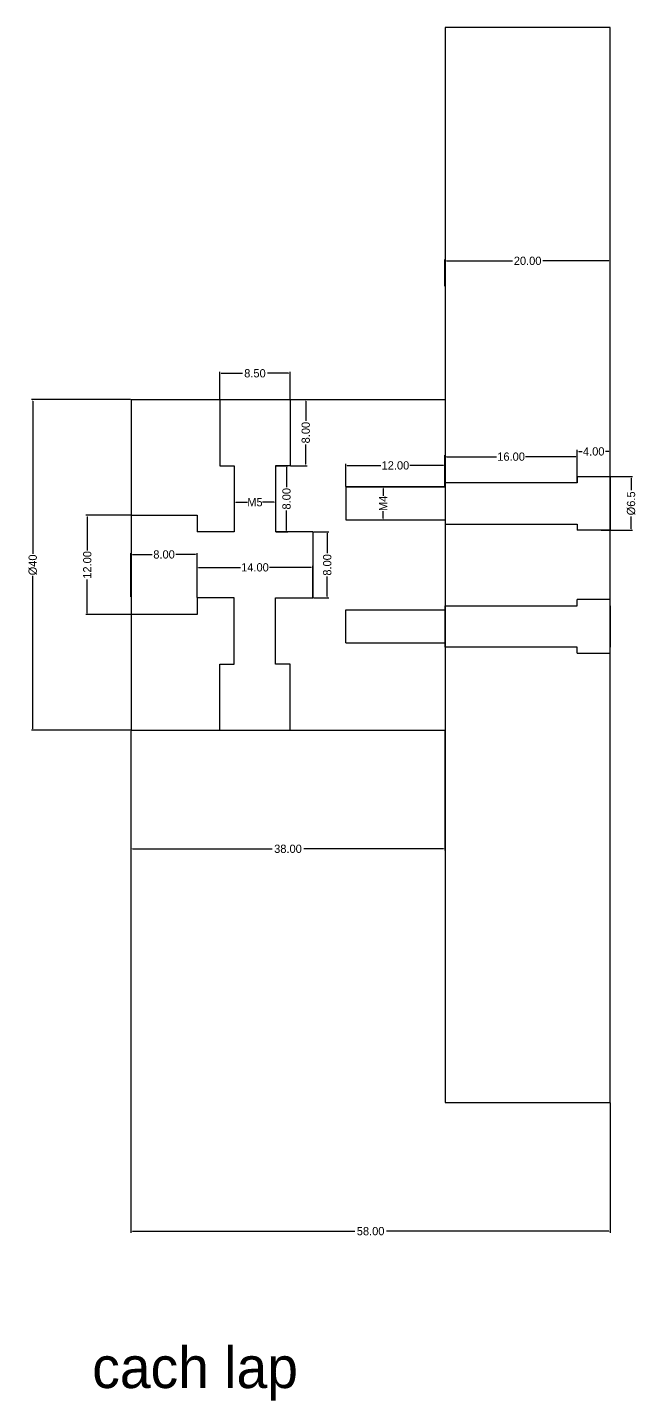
# Model space of a CAD drawing. Header units: inches. Extents: x 84 to 891, y -108 to 65.
# Drawn here: x 461.5 to 535.2, y -101.1 to 65 of the extents above; entities that cross this region are included whole.
import ezdxf

# ---------------------------------------------------------------- set-up
doc = ezdxf.new("R2010")
doc.units = ezdxf.units.IN
doc.header["$MEASUREMENT"] = 0
doc.dimstyles.get("Standard").update_dxf_attribs({"dimtxt": 1, "dimasz": 0.18, "dimexe": 0.18, "dimexo": 0.0625, "dimgap": 0.09, "dimtad": 0, "dimtoh": 1, "dimzin": 0, "dimdsep": 46, "dimtxsty": 'Standard', "dimcen": 0.09, "dimadec": 0, "dimazin": 0, "dimtfac": 1, "dimtofl": 0, "dimtmove": 0, "dimatfit": 3, "dimfxl": 1, "dimtolj": 1, "dimtzin": 0, "dimarcsym": 0})

# ---------------------------------------------------------------- blocks, each defined once
blk = doc.blocks.new('*D3')
at = {"color": 0, "lineweight": -2}
for p, q in [((474.05, -20.06), (474.05, -80.76)), ((532.05, -65.06), (532.05, -80.76)), ((474.23, -80.58), (501.13, -80.58)), ((531.87, -80.58), (504.98, -80.58))]:
    blk.add_line(p, q, dxfattribs=at)
at = {"color": 0}
for points in [[(474.23, -80.55), (474.23, -80.61), (474.05, -80.58)], [(531.87, -80.55), (531.87, -80.61), (532.05, -80.58)]]:
    blk.add_solid(points, dxfattribs=at)
at = {"layer": 'Defpoints', "color": 0}
for p in [(474.05, -20), (532.05, -65), (532.05, -80.58)]:
    blk.add_point(p, dxfattribs=at)
at = {"color": 0, "insert": (503.05, -80.58), "char_height": 1, "attachment_point": 5}
blk.add_mtext('\\A1;58.00', dxfattribs=at)
blk = doc.blocks.new('*D5')
at = {"color": 0, "lineweight": -2}
for p, q in [((474.05, -20.06), (474.05, -34.52)), ((512.05, -20.06), (512.05, -34.52)), ((474.23, -34.34), (491.13, -34.34)), ((511.87, -34.34), (494.98, -34.34))]:
    blk.add_line(p, q, dxfattribs=at)
at = {"color": 0}
for points in [[(474.23, -34.31), (474.23, -34.37), (474.05, -34.34)], [(511.87, -34.31), (511.87, -34.37), (512.05, -34.34)]]:
    blk.add_solid(points, dxfattribs=at)
at = {"layer": 'Defpoints', "color": 0}
for p in [(474.05, -20), (512.05, -20), (512.05, -34.34)]:
    blk.add_point(p, dxfattribs=at)
at = {"color": 0, "insert": (493.05, -34.34), "char_height": 1, "attachment_point": 5}
blk.add_mtext('\\A1;38.00', dxfattribs=at)
blk = doc.blocks.new('*D6')
at = {"color": 0, "lineweight": -2}
for p, q in [((473.99, 20), (461.99, 20)), ((462.17, 19.82), (462.17, 1.34)), ((462.17, -19.82), (462.17, -1.34)), ((473.99, -20), (461.99, -20))]:
    blk.add_line(p, q, dxfattribs=at)
at = {"color": 0}
for points in [[(462.14, 19.82), (462.2, 19.82), (462.17, 20)], [(462.14, -19.82), (462.2, -19.82), (462.17, -20)]]:
    blk.add_solid(points, dxfattribs=at)
at = {"layer": 'Defpoints', "color": 0}
for p in [(474.05, 20), (462.17, -20), (474.05, -20)]:
    blk.add_point(p, dxfattribs=at)
at = {"color": 0, "insert": (462.17, 0), "char_height": 1, "attachment_point": 5, "rotation": 90}
blk.add_mtext('\\A1;%%c40', dxfattribs=at)
blk = doc.blocks.new('*D7')
at = {"color": 0, "lineweight": -2}
for p, q in [((473.99, 6), (468.58, 6)), ((468.76, 5.82), (468.76, 1.76)), ((468.76, -5.82), (468.76, -1.76)), ((473.99, -6), (468.58, -6))]:
    blk.add_line(p, q, dxfattribs=at)
at = {"color": 0}
for points in [[(468.73, 5.82), (468.79, 5.82), (468.76, 6)], [(468.73, -5.82), (468.79, -5.82), (468.76, -6)]]:
    blk.add_solid(points, dxfattribs=at)
at = {"layer": 'Defpoints', "color": 0}
for p in [(474.05, 6), (468.76, -6), (474.05, -6)]:
    blk.add_point(p, dxfattribs=at)
at = {"color": 0, "insert": (468.76, 0), "char_height": 1, "attachment_point": 5, "rotation": 90}
blk.add_mtext('\\A1;12.00', dxfattribs=at)
blk = doc.blocks.new('*D8')
at = {"color": 0, "lineweight": -2}
for p, q in [((482.05, -3.94), (482.05, -0.12)), ((482.23, -0.3), (487.3, -0.3)), ((495.87, -0.3), (490.81, -0.3)), ((496.05, -3.94), (496.05, -0.12))]:
    blk.add_line(p, q, dxfattribs=at)
at = {"color": 0}
for points in [[(482.23, -0.27), (482.23, -0.33), (482.05, -0.3)], [(495.87, -0.27), (495.87, -0.33), (496.05, -0.3)]]:
    blk.add_solid(points, dxfattribs=at)
at = {"layer": 'Defpoints', "color": 0}
for p in [(496.05, -0.3), (482.05, -4), (496.05, -4)]:
    blk.add_point(p, dxfattribs=at)
at = {"color": 0, "insert": (489.05, -0.3), "char_height": 1, "attachment_point": 5}
blk.add_mtext('\\A1;14.00', dxfattribs=at)
blk = doc.blocks.new('*D9')
at = {"color": 0, "lineweight": -2}
for p, q in [((484.8, 20.06), (484.8, 23.35)), ((493.3, 20.06), (493.3, 23.35)), ((484.98, 23.17), (487.55, 23.17)), ((493.12, 23.17), (490.56, 23.17))]:
    blk.add_line(p, q, dxfattribs=at)
at = {"color": 0}
for points in [[(484.98, 23.2), (484.98, 23.14), (484.8, 23.17)], [(493.12, 23.2), (493.12, 23.14), (493.3, 23.17)]]:
    blk.add_solid(points, dxfattribs=at)
at = {"layer": 'Defpoints', "color": 0}
for p in [(493.3, 23.17), (484.8, 20), (493.3, 20)]:
    blk.add_point(p, dxfattribs=at)
at = {"color": 0, "insert": (489.05, 23.17), "char_height": 1, "attachment_point": 5}
blk.add_mtext('\\A1;8.50', dxfattribs=at)
blk = doc.blocks.new('*D10')
at = {"color": 0, "lineweight": -2}
for p, q in [((496.12, 4), (497.98, 4)), ((497.8, 3.82), (497.8, 1.42)), ((497.8, -3.82), (497.8, -1.42)), ((496.12, -4), (497.98, -4))]:
    blk.add_line(p, q, dxfattribs=at)
at = {"color": 0}
for points in [[(497.77, 3.82), (497.83, 3.82), (497.8, 4)], [(497.77, -3.82), (497.83, -3.82), (497.8, -4)]]:
    blk.add_solid(points, dxfattribs=at)
at = {"layer": 'Defpoints', "color": 0}
for p in [(496.05, 4), (497.8, 4), (496.05, -4)]:
    blk.add_point(p, dxfattribs=at)
at = {"color": 0, "insert": (497.8, 0), "char_height": 1, "attachment_point": 5, "rotation": 90}
blk.add_mtext('\\A1;8.00', dxfattribs=at)
blk = doc.blocks.new('*D11')
at = {"color": 0, "lineweight": -2}
for p, q in [((502.27, 9.44), (504.75, 9.44)), ((504.57, 9.26), (504.57, 8.36)), ((502.27, 5.44), (504.75, 5.44)), ((504.57, 5.62), (504.57, 6.51))]:
    blk.add_line(p, q, dxfattribs=at)
at = {"color": 0}
for points in [[(504.54, 9.26), (504.6, 9.26), (504.57, 9.44)], [(504.54, 5.62), (504.6, 5.62), (504.57, 5.44)]]:
    blk.add_solid(points, dxfattribs=at)
at = {"layer": 'Defpoints', "color": 0}
for p in [(502.21, 9.44), (502.21, 5.44), (504.57, 5.44)]:
    blk.add_point(p, dxfattribs=at)
at = {"color": 0, "insert": (504.57, 7.44), "char_height": 1, "attachment_point": 5, "rotation": 90}
blk.add_mtext('\\A1;M4', dxfattribs=at)
blk = doc.blocks.new('*D12')
at = {"color": 0, "lineweight": -2}
for p, q in [((500.05, 9.5), (500.05, 12.21)), ((500.23, 12.03), (504.3, 12.03)), ((511.87, 12.03), (507.81, 12.03)), ((512.05, 9.5), (512.05, 12.21))]:
    blk.add_line(p, q, dxfattribs=at)
at = {"color": 0}
for points in [[(500.23, 12.06), (500.23, 12), (500.05, 12.03)], [(511.87, 12.06), (511.87, 12), (512.05, 12.03)]]:
    blk.add_solid(points, dxfattribs=at)
at = {"layer": 'Defpoints', "color": 0}
for p in [(512.05, 12.03), (500.05, 9.44), (512.05, 9.44)]:
    blk.add_point(p, dxfattribs=at)
at = {"color": 0, "insert": (506.05, 12.03), "char_height": 1, "attachment_point": 5}
blk.add_mtext('\\A1;12.00', dxfattribs=at)
blk = doc.blocks.new('*D13')
at = {"color": 0, "lineweight": -2}
for p, q in [((528.05, 10.75), (528.05, 13.9)), ((528.23, 13.72), (528.63, 13.72)), ((531.87, 13.72), (531.48, 13.72)), ((532.05, 10.75), (532.05, 13.9))]:
    blk.add_line(p, q, dxfattribs=at)
at = {"color": 0}
for points in [[(528.23, 13.75), (528.23, 13.69), (528.05, 13.72)], [(531.87, 13.75), (531.87, 13.69), (532.05, 13.72)]]:
    blk.add_solid(points, dxfattribs=at)
at = {"layer": 'Defpoints', "color": 0}
for p in [(532.05, 13.72), (528.05, 10.69), (532.05, 10.69)]:
    blk.add_point(p, dxfattribs=at)
at = {"color": 0, "insert": (530.05, 13.72), "char_height": 1, "attachment_point": 5}
blk.add_mtext('\\A1;4.00', dxfattribs=at)
blk = doc.blocks.new('*D14')
at = {"color": 0, "lineweight": -2}
for p, q in [((530.96, 10.69), (534.76, 10.69)), ((534.58, 10.51), (534.58, 9.03)), ((534.58, 4.37), (534.58, 5.85)), ((530.96, 4.19), (534.76, 4.19))]:
    blk.add_line(p, q, dxfattribs=at)
at = {"color": 0}
for points in [[(534.55, 10.51), (534.61, 10.51), (534.58, 10.69)], [(534.55, 4.37), (534.61, 4.37), (534.58, 4.19)]]:
    blk.add_solid(points, dxfattribs=at)
at = {"layer": 'Defpoints', "color": 0}
for p in [(530.89, 10.69), (534.58, 10.69), (530.89, 4.19)]:
    blk.add_point(p, dxfattribs=at)
at = {"color": 0, "insert": (534.58, 7.44), "char_height": 1, "attachment_point": 5, "rotation": 90}
blk.add_mtext('\\A1;%%c6.5', dxfattribs=at)
blk = doc.blocks.new('*D15')
at = {"color": 0, "lineweight": -2}
for p, q in [((474.05, -3.87), (474.05, 1.44)), ((474.23, 1.26), (476.63, 1.26)), ((481.87, 1.26), (479.48, 1.26)), ((482.05, -3.87), (482.05, 1.44))]:
    blk.add_line(p, q, dxfattribs=at)
at = {"color": 0}
for points in [[(474.23, 1.29), (474.23, 1.23), (474.05, 1.26)], [(481.87, 1.29), (481.87, 1.23), (482.05, 1.26)]]:
    blk.add_solid(points, dxfattribs=at)
at = {"layer": 'Defpoints', "color": 0}
for p in [(474.05, 1.26), (474.05, -3.94), (482.05, -3.94)]:
    blk.add_point(p, dxfattribs=at)
at = {"color": 0, "insert": (478.05, 1.26), "char_height": 1, "attachment_point": 5}
blk.add_mtext('\\A1;8.00', dxfattribs=at)
blk = doc.blocks.new('*D17')
at = {"color": 0, "lineweight": -2}
for p, q in [((493.37, 20), (495.38, 20)), ((495.2, 19.82), (495.2, 17.42)), ((495.2, 12.18), (495.2, 14.58)), ((493.37, 12), (495.38, 12))]:
    blk.add_line(p, q, dxfattribs=at)
at = {"color": 0}
for points in [[(495.17, 19.82), (495.23, 19.82), (495.2, 20)], [(495.17, 12.18), (495.23, 12.18), (495.2, 12)]]:
    blk.add_solid(points, dxfattribs=at)
at = {"layer": 'Defpoints', "color": 0}
for p in [(493.3, 20), (493.3, 12), (495.2, 12)]:
    blk.add_point(p, dxfattribs=at)
at = {"color": 0, "insert": (495.2, 16), "char_height": 1, "attachment_point": 5, "rotation": 90}
blk.add_mtext('\\A1;8.00', dxfattribs=at)
blk = doc.blocks.new('*D18')
at = {"color": 0, "lineweight": -2}
for p, q in [((491.62, 12), (493.05, 12)), ((492.87, 11.82), (492.87, 9.42)), ((492.87, 4.18), (492.87, 6.58)), ((491.62, 4), (493.05, 4))]:
    blk.add_line(p, q, dxfattribs=at)
at = {"color": 0}
for points in [[(492.84, 11.82), (492.9, 11.82), (492.87, 12)], [(492.84, 4.18), (492.9, 4.18), (492.87, 4)]]:
    blk.add_solid(points, dxfattribs=at)
at = {"layer": 'Defpoints', "color": 0}
for p in [(491.55, 12), (491.55, 4), (492.87, 4)]:
    blk.add_point(p, dxfattribs=at)
at = {"color": 0, "insert": (492.87, 8), "char_height": 1, "attachment_point": 5, "rotation": 90}
blk.add_mtext('\\A1;8.00', dxfattribs=at)
blk = doc.blocks.new('*D19')
at = {"color": 0, "lineweight": -2}
for p, q in [((486.55, 10), (486.55, 7.4)), ((491.55, 10), (491.55, 7.4)), ((486.73, 7.58), (488.13, 7.58)), ((491.37, 7.58), (489.98, 7.58))]:
    blk.add_line(p, q, dxfattribs=at)
at = {"color": 0}
for points in [[(486.73, 7.61), (486.73, 7.55), (486.55, 7.58)], [(491.37, 7.61), (491.37, 7.55), (491.55, 7.58)]]:
    blk.add_solid(points, dxfattribs=at)
at = {"layer": 'Defpoints', "color": 0}
for p in [(486.55, 10.07), (491.55, 10.07), (491.55, 7.58)]:
    blk.add_point(p, dxfattribs=at)
at = {"color": 0, "insert": (489.05, 7.58), "char_height": 1, "attachment_point": 5}
blk.add_mtext('\\A1;M5', dxfattribs=at)
blk = doc.blocks.new('*D24')
at = {"color": 0, "lineweight": -2}
for p, q in [((512.05, 10), (512.05, 13.27)), ((512.23, 13.09), (518.3, 13.09)), ((527.87, 13.09), (521.81, 13.09)), ((528.05, 10), (528.05, 13.27))]:
    blk.add_line(p, q, dxfattribs=at)
at = {"color": 0}
for points in [[(512.23, 13.12), (512.23, 13.06), (512.05, 13.09)], [(527.87, 13.12), (527.87, 13.06), (528.05, 13.09)]]:
    blk.add_solid(points, dxfattribs=at)
at = {"layer": 'Defpoints', "color": 0}
for p in [(528.05, 13.09), (512.05, 9.94), (528.05, 9.94)]:
    blk.add_point(p, dxfattribs=at)
at = {"color": 0, "insert": (520.05, 13.09), "char_height": 1, "attachment_point": 5}
blk.add_mtext('\\A1;16.00', dxfattribs=at)
blk = doc.blocks.new('*D25')
at = {"color": 0, "lineweight": -2}
for p, q in [((512.05, 33.73), (512.05, 36.95)), ((512.23, 36.77), (520.21, 36.77)), ((531.87, 36.77), (523.89, 36.77)), ((532.05, 33.73), (532.05, 36.95))]:
    blk.add_line(p, q, dxfattribs=at)
at = {"color": 0}
for points in [[(512.23, 36.8), (512.23, 36.74), (512.05, 36.77)], [(531.87, 36.8), (531.87, 36.74), (532.05, 36.77)]]:
    blk.add_solid(points, dxfattribs=at)
at = {"layer": 'Defpoints', "color": 0}
for p in [(532.05, 36.77), (512.05, 33.67), (532.05, 33.67)]:
    blk.add_point(p, dxfattribs=at)
at = {"color": 0, "insert": (522.05, 36.77), "char_height": 1, "attachment_point": 5}
blk.add_mtext('\\A1;20.00', dxfattribs=at)

msp = doc.modelspace()

# ---------------------------------------------------------------- linework, layer by layer
for p, q in [((512.055, 65), (512.055, 20)), ((532.055, 65), (512.055, 65)), ((532.055, -65), (532.055, 65)), ((474.055, 20), (474.055, -20)), ((474.055, 20), (512.055, 20)), ((484.805, 20), (484.805, 12)), ((493.305, 20), (493.305, 12)), ((512.055, 20), (512.055, -20)), ((484.805, 12), (486.555, 12)), ((486.555, 12), (486.555, 4)), ((493.305, 12), (491.555, 12)), ((491.555, 12), (491.555, 4)), ((528.055, 10.688), (532.055, 10.688)), ((528.055, 10.688), (528.055, 9.938)), ((532.055, 10.688), (532.055, 4.188)), ((512.055, 9.438), (500.055, 9.438)), ((500.055, 9.438), (500.055, 5.438)), ((500.055, 9.438), (512.055, 9.438)), ((474.055, 6), (482.055, 6)), ((482.055, 6), (482.055, 4)), ((500.055, 5.438), (512.055, 5.438)), ((486.555, 4), (482.055, 4)), ((496.055, 4), (491.555, 4)), ((496.055, 4), (496.055, -4)), ((528.055, 4.938), (528.055, 4.188)), ((532.055, 4.188), (528.055, 4.188)), ((482.055, -4), (482.055, -6)), ((486.555, -4), (482.055, -4)), ((486.555, -12), (486.555, -4)), ((491.555, -4), (496.055, -4)), ((491.555, -12), (491.555, -4)), ((532.055, -4.188), (528.055, -4.188)), ((528.055, -4.938), (528.055, -4.188)), ((532.055, -10.688), (532.055, -4.188)), ((482.055, -6), (474.055, -6)), ((500.055, -9.438), (500.055, -5.438)), ((500.055, -5.438), (512.055, -5.438)), ((500.055, -9.438), (512.055, -9.438)), ((528.055, -10.688), (528.055, -9.938)), ((528.055, -10.688), (532.055, -10.688)), ((484.805, -20), (484.805, -12)), ((484.805, -12), (486.555, -12)), ((493.305, -12), (491.555, -12)), ((493.305, -20), (493.305, -12)), ((474.055, -20), (512.055, -20)), ((512.055, -20), (512.055, -65)), ((512.055, -65), (532.055, -65))]:
    msp.add_line(p, q)
for points in [[(528.055, 9.938), (512.055, 9.938), (512.055, 4.938), (528.055, 4.938)], [(532.055, 4.938), (532.055, 9.938)], [(528.055, -9.938), (512.055, -9.938), (512.055, -4.938), (528.055, -4.938)], [(532.055, -4.938), (532.055, -9.938)]]:
    msp.add_lwpolyline(points)

# ---------------------------------------------------------------- texts
at = {"insert": (469.354, -94.554), "char_height": 5, "width": 67.95606, "attachment_point": 1}
msp.add_mtext('cach lap', dxfattribs=at)

# ---------------------------------------------------------------- dimensions: what is measured, and where the dimension line sits
for base, p1, p2, picture, middle in [((532.055, 36.773), (512.055, 33.666), (532.055, 33.666), '*D25', (522.055, 36.773)), ((493.305, 23.171), (484.805, 20), (493.305, 20), '*D9', (489.055, 23.171)), ((528.055, 13.085), (512.055, 9.938), (528.055, 9.938), '*D24', (520.055, 13.085)), ((532.055, 13.715), (528.055, 10.688), (532.055, 10.688), '*D13', (530.055, 13.715)), ((512.055, 12.03), (500.055, 9.438), (512.055, 9.438), '*D12', (506.055, 12.03)), ((474.055, 1.258), (482.055, -3.937), (474.055, -3.937), '*D15', (478.055, 1.258)), ((496.055, -0.302), (482.055, -4), (496.055, -4), '*D8', (489.055, -0.302)), ((532.055, -80.584), (474.055, -20), (532.055, -65), '*D3', (503.055, -80.584)), ((512.055, -34.34), (474.055, -20), (512.055, -20), '*D5', (493.055, -34.34))]:
    dim = msp.add_linear_dim(base=base, p1=p1, p2=p2, dimstyle='Standard')
    dim.commit()
    dim.dimension.update_dxf_attribs({"geometry": picture, "text_midpoint": middle})
for base, p1, p2, text, picture, middle in [((462.174, -20), (474.055, 20), (474.055, -20), '%%c40', '*D6', (462.174, 0)), ((534.576, 10.688), (530.894, 4.188), (530.894, 10.688), '%%c6.5', '*D14', (534.576, 7.438)), ((504.569, 5.438), (502.21, 9.438), (502.21, 5.438), 'M4', '*D11', (504.569, 7.438))]:
    dim = msp.add_linear_dim(base=base, p1=p1, p2=p2, angle=90, text=text, dimstyle='Standard')
    dim.commit()
    dim.dimension.update_dxf_attribs({"geometry": picture, "text_midpoint": middle})
for base, p1, p2, picture, middle in [((495.2, 12), (493.305, 20), (493.305, 12), '*D17', (495.2, 16)), ((492.866, 4), (491.555, 12), (491.555, 4), '*D18', (492.866, 8)), ((468.76, -6), (474.055, 6), (474.055, -6), '*D7', (468.76, 0)), ((497.802, 4), (496.055, -4), (496.055, 4), '*D10', (497.802, 0))]:
    dim = msp.add_linear_dim(base=base, p1=p1, p2=p2, angle=90, dimstyle='Standard')
    dim.commit()
    dim.dimension.update_dxf_attribs({"geometry": picture, "text_midpoint": middle})
dim = msp.add_linear_dim(base=(491.555, 7.58), p1=(486.555, 10.065), p2=(491.555, 10.065), text='M5', dimstyle='Standard')
dim.commit()
dim.dimension.update_dxf_attribs({"geometry": '*D19', "text_midpoint": (489.055, 7.58)})

doc.saveas('drawing.dxf')
